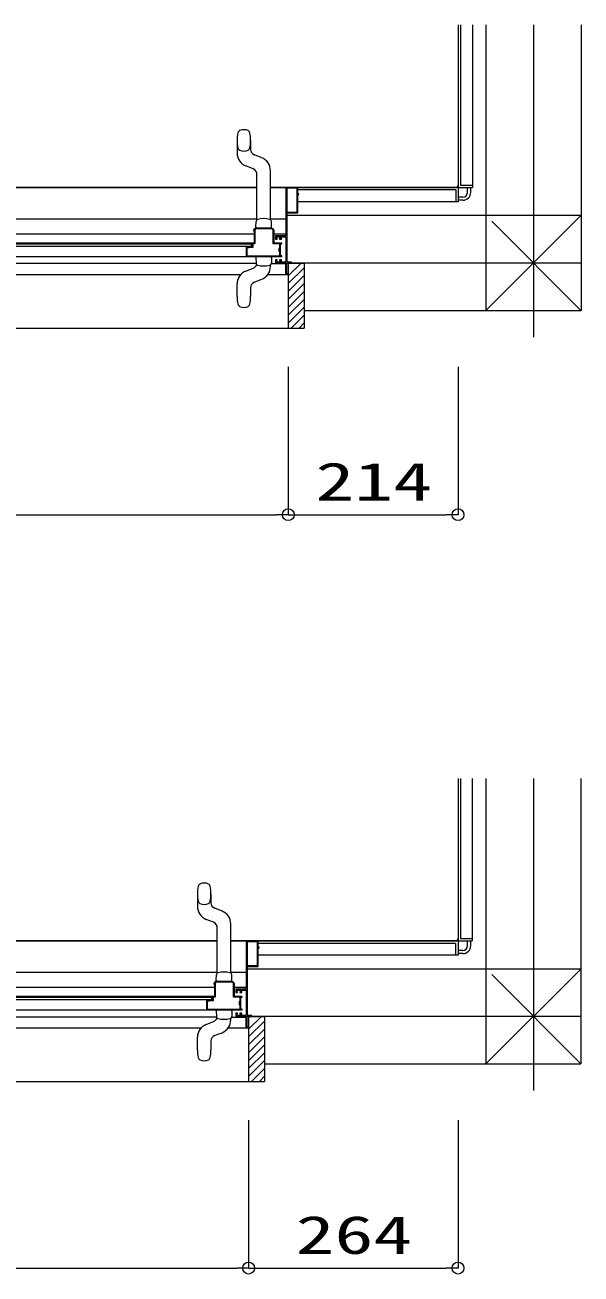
# Model space of a CAD drawing. Units: millimetres on the paper. Extents: x -305 to 305, y -152 to 152.
# Drawn here: x -202.3 to -174.2, y -71.7 to -8.7 of the extents above; entities that cross this region are included whole.
import ezdxf
from ezdxf.enums import TextEntityAlignment as Align

# ---------------------------------------------------------------- set-up
doc = ezdxf.new("R2010")
doc.units = ezdxf.units.MM
doc.linetypes.add('LONG_CHAIN', pattern=[21, 18, -1, 1, -1])
doc.layers.add('0-0_0', color=7, linetype='Continuous', lineweight=9)
doc.layers.add('0-1_VIEW0001', color=7, linetype='Continuous', lineweight=9)
doc.styles.add('ＭＳ ゴシック', font='')
doc.styles.get('ＭＳ ゴシック').set_extended_font_data('MS Gothic')

# ---------------------------------------------------------------- blocks, each defined once
blk = doc.blocks.new('_ORIGIN')
at = {"layer": '0-0_0'}
blk.add_line((0, 0), (-1, 0), dxfattribs=at)
blk.add_circle((0, 0), 0.5, dxfattribs=at)

msp = doc.modelspace()

# ---------------------------------------------------------------- linework, layer by layer
at = {"layer": '0-1_VIEW0001'}
for p, q in [((-180.431, -8.696), (-180.431, -16.877)), ((-180.431, -8.696), (-180.431, -16.778)), ((-180.311, -8.696), (-180.311, -16.777)), ((-179.711, -8.696), (-179.711, -16.897)), ((-179.031, -8.696), (-179.031, -23.097)), ((-174.231, -8.696), (-174.231, -23.096)), ((-191.571, -14.518), (-191.571, -15.157)), ((-190.891, -14.518), (-190.891, -14.967)), ((-190.334, -15.391), (-190.702, -15.246)), ((-190.761, -15.954), (-191.129, -15.808)), ((-190.571, -18.522), (-190.571, -16.233)), ((-189.891, -18.521), (-189.891, -16.042)), ((-190.571, -16.897), (-230.471, -16.897)), ((-230.431, -16.897), (-190.571, -16.897)), ((-219.732, -16.897), (-190.571, -16.897)), ((-180.451, -16.897), (-189.891, -16.897)), ((-189.891, -16.897), (-180.551, -16.897)), ((-189.132, -16.897), (-189.891, -16.897)), ((-189.112, -16.897), (-189.112, -19.337)), ((-188.512, -16.897), (-189.112, -16.897)), ((-189.072, -16.933), (-189.072, -18.141)), ((-188.548, -16.933), (-189.072, -16.933)), ((-188.548, -18.141), (-188.548, -16.933)), ((-188.512, -17.217), (-188.512, -16.897)), ((-180.431, -16.917), (-180.431, -17.617)), ((-180.411, -16.897), (-179.711, -16.897)), ((-180.311, -16.777), (-179.711, -16.777)), ((-179.951, -17.138), (-179.951, -16.897)), ((-179.791, -17.138), (-179.791, -16.897)), ((-180.551, -17.017), (-188.512, -17.017)), ((-188.512, -17.249), (-188.452, -17.249)), ((-180.431, -17.617), (-188.512, -17.617)), ((-180.551, -17.017), (-180.551, -17.617)), ((-180.191, -17.377), (-180.431, -17.377)), ((-180.191, -17.537), (-180.431, -17.537)), ((-189.072, -18.141), (-188.548, -18.141)), ((-189.068, -18.177), (-189.068, -20.665)), ((-219.352, -18.466), (-190.571, -18.466)), ((-190.631, -18.878), (-190.617, -18.6)), ((-190.631, -18.878), (-190.631, -18.938)), ((-190.631, -18.938), (-190.631, -18.878)), ((-189.891, -18.466), (-189.132, -18.466)), ((-189.068, -18.296), (-174.231, -18.296)), ((-179.031, -23.097), (-174.231, -18.296)), ((-178.732, -18.597), (-174.232, -23.096)), ((-220.432, -19.226), (-190.712, -19.226)), ((-190.752, -19.058), (-190.752, -19.066)), ((-190.74, -19.078), (-190.724, -19.078)), ((-190.712, -19.09), (-190.712, -19.698)), ((-190.676, -19.058), (-190.676, -19.698)), ((-190.632, -18.938), (-190.63, -18.938)), ((-189.832, -18.938), (-190.632, -18.938)), ((-190.631, -18.938), (-190.63, -18.938)), ((-189.832, -18.974), (-190.592, -18.974)), ((-189.833, -18.938), (-189.831, -18.938)), ((-189.833, -18.938), (-189.832, -18.938)), ((-189.748, -19.738), (-189.748, -19.058)), ((-189.712, -19.698), (-189.712, -19.058)), ((-189.712, -19.226), (-189.112, -19.226)), ((-189.632, -19.337), (-189.632, -19.497)), ((-189.112, -19.337), (-189.632, -19.337)), ((-189.632, -19.497), (-189.548, -19.497)), ((-189.596, -19.457), (-189.596, -19.377)), ((-189.596, -19.377), (-189.368, -19.377)), ((-189.548, -19.457), (-189.596, -19.457)), ((-189.548, -19.497), (-189.548, -19.457)), ((-189.428, -19.457), (-189.428, -19.497)), ((-189.368, -19.457), (-189.428, -19.457)), ((-189.428, -19.497), (-189.332, -19.497)), ((-189.368, -19.377), (-189.368, -19.457)), ((-189.332, -19.497), (-189.332, -19.377)), ((-189.332, -19.377), (-189.112, -19.377)), ((-189.112, -19.377), (-189.112, -20.657)), ((-220.056, -19.741), (-190.808, -19.741)), ((-190.848, -19.861), (-219.744, -19.861)), ((-190.712, -19.698), (-219.743, -19.698)), ((-191.119, -19.886), (-191.119, -20.378)), ((-191.102, -19.871), (-191.114, -19.878)), ((-191.096, -19.87), (-191.096, -19.87)), ((-191.088, -19.882), (-191.088, -19.878)), ((-191.08, -19.938), (-191.08, -20.338)), ((-191.008, -19.938), (-191.08, -19.938)), ((-191.01, -19.902), (-191.068, -19.902)), ((-190.975, -19.888), (-191.006, -19.901)), ((-190.963, -19.922), (-190.994, -19.935)), ((-190.808, -19.886), (-190.96, -19.886)), ((-190.772, -19.922), (-190.958, -19.922)), ((-190.848, -19.861), (-190.848, -19.741)), ((-190.808, -19.741), (-190.808, -19.886)), ((-190.772, -19.738), (-190.772, -19.922)), ((-190.716, -19.738), (-190.772, -19.738)), ((-189.424, -19.738), (-189.748, -19.738)), ((-189.344, -19.698), (-189.712, -19.698)), ((-189.444, -19.958), (-189.424, -19.938)), ((-189.444, -20.118), (-189.444, -19.958)), ((-189.424, -20.138), (-189.444, -20.118)), ((-189.424, -19.938), (-189.424, -19.738)), ((-189.424, -20.338), (-189.424, -20.138)), ((-189.392, -19.738), (-189.32, -19.738)), ((-189.392, -20.338), (-189.392, -19.738)), ((-189.392, -20.246), (-189.392, -19.83)), ((-190.614, -20.734), (-250.012, -20.734)), ((-219.743, -20.378), (-189.344, -20.378)), ((-191.08, -20.338), (-189.424, -20.338)), ((-190.632, -20.378), (-190.632, -20.438)), ((-190.631, -20.438), (-190.617, -20.715)), ((-190.616, -20.715), (-190.617, -20.715)), ((-190.616, -20.715), (-190.617, -20.715)), ((-189.849, -20.734), (-189.112, -20.734)), ((-189.832, -20.438), (-189.846, -20.715)), ((-189.831, -20.438), (-189.831, -20.378)), ((-189.632, -20.697), (-189.112, -20.697)), ((-189.596, -20.577), (-189.548, -20.577)), ((-189.596, -20.657), (-189.596, -20.577)), ((-189.368, -20.657), (-189.596, -20.657)), ((-189.548, -20.577), (-189.548, -20.537)), ((-189.332, -20.537), (-189.428, -20.537)), ((-189.428, -20.537), (-189.428, -20.577)), ((-189.428, -20.577), (-189.368, -20.577)), ((-189.32, -20.338), (-189.392, -20.338)), ((-189.368, -20.577), (-189.368, -20.657)), ((-189.332, -20.657), (-189.332, -20.537)), ((-189.112, -20.657), (-189.332, -20.657)), ((-189.112, -21.299), (-189.112, -20.697)), ((-189.072, -21.257), (-189.072, -20.697)), ((-189.072, -20.697), (-188.832, -20.697)), ((-188.832, -20.665), (-189.068, -20.665)), ((-188.992, -20.72), (-188.992, -23.98)), ((-188.192, -20.72), (-188.992, -20.72)), ((-188.991, -21.344), (-188.367, -20.72)), ((-188.832, -20.697), (-188.832, -20.665)), ((-188.192, -20.72), (-188.192, -23.98)), ((-191.399, -21.298), (-250.132, -21.298)), ((-191.129, -21.107), (-190.761, -20.962)), ((-190.544, -20.806), (-190.545, -20.806)), ((-190.544, -20.806), (-190.544, -20.806)), ((-188.992, -21.299), (-190.036, -21.299)), ((-189.891, -20.873), (-189.891, -20.794)), ((-188.992, -21.257), (-189.072, -21.257)), ((-188.992, -21.74), (-188.192, -20.94)), ((-188.992, -21.285), (-188.992, -21.269)), ((-188.991, -22.14), (-188.192, -21.34)), ((-191.571, -22.398), (-191.571, -21.758)), ((-190.891, -21.949), (-190.891, -22.398)), ((-188.991, -22.54), (-188.191, -21.74)), ((-188.991, -22.94), (-188.191, -22.14)), ((-188.991, -23.336), (-188.191, -22.536)), ((-188.992, -23.732), (-188.191, -22.932)), ((-188.192, -23.096), (-174.231, -23.096)), ((-188.843, -23.98), (-188.192, -23.328)), ((-188.447, -23.98), (-188.192, -23.724)), ((-250.932, -23.98), (-188.192, -23.98)), ((-188.992, -25.937), (-188.992, -33.396)), ((-188.992, -25.937), (-188.992, -33.396)), ((-180.432, -25.937), (-180.432, -33.396)), ((-249.532, -33.396), (-189.592, -33.396)), ((-188.392, -33.396), (-181.032, -33.396)), ((-180.432, -46.695), (-180.432, -54.876)), ((-180.432, -46.695), (-180.432, -54.777)), ((-180.312, -46.695), (-180.312, -54.776)), ((-179.712, -46.695), (-179.712, -54.896)), ((-179.032, -46.695), (-179.032, -61.096)), ((-174.232, -46.695), (-174.232, -61.095)), ((-193.571, -52.516), (-193.571, -53.156)), ((-192.891, -52.516), (-192.891, -52.966)), ((-192.334, -53.39), (-192.702, -53.244)), ((-192.761, -53.952), (-193.129, -53.807)), ((-191.891, -56.52), (-191.891, -54.041)), ((-192.571, -56.521), (-192.571, -54.231)), ((-180.312, -54.776), (-179.712, -54.776)), ((-192.571, -54.896), (-230.472, -54.896)), ((-230.432, -54.896), (-192.571, -54.896)), ((-221.732, -54.896), (-192.571, -54.896)), ((-180.452, -54.896), (-191.891, -54.896)), ((-191.891, -54.896), (-180.551, -54.896)), ((-191.132, -54.896), (-191.891, -54.896)), ((-191.112, -54.896), (-191.112, -57.336)), ((-190.512, -54.896), (-191.112, -54.896)), ((-191.072, -54.932), (-191.072, -56.14)), ((-190.548, -54.932), (-191.072, -54.932)), ((-190.548, -56.14), (-190.548, -54.932)), ((-190.512, -55.216), (-190.512, -54.896)), ((-180.552, -55.016), (-190.512, -55.016)), ((-190.512, -55.248), (-190.452, -55.248)), ((-180.552, -55.016), (-180.552, -55.616)), ((-180.432, -54.916), (-180.432, -55.616)), ((-180.192, -55.376), (-180.432, -55.376)), ((-180.412, -54.896), (-179.712, -54.896)), ((-179.952, -55.136), (-179.952, -54.896)), ((-179.792, -55.137), (-179.792, -54.896)), ((-180.432, -55.616), (-190.512, -55.616)), ((-180.192, -55.536), (-180.432, -55.536)), ((-221.352, -56.465), (-192.571, -56.465)), ((-192.631, -56.876), (-192.617, -56.599)), ((-191.891, -56.465), (-191.132, -56.465)), ((-191.072, -56.14), (-190.548, -56.14)), ((-191.068, -56.176), (-191.068, -58.664)), ((-191.068, -56.295), (-174.231, -56.295)), ((-179.032, -61.096), (-174.231, -56.295)), ((-178.732, -56.595), (-174.232, -61.095)), ((-222.432, -57.225), (-192.712, -57.225)), ((-192.752, -57.056), (-192.752, -57.064)), ((-192.74, -57.076), (-192.724, -57.076)), ((-192.712, -57.088), (-192.712, -57.696)), ((-192.676, -57.056), (-192.676, -57.696)), ((-192.632, -56.936), (-192.63, -56.936)), ((-191.832, -56.936), (-192.632, -56.936)), ((-192.631, -56.876), (-192.631, -56.936)), ((-192.631, -56.936), (-192.631, -56.876)), ((-192.631, -56.936), (-192.63, -56.936)), ((-191.832, -56.972), (-192.592, -56.972)), ((-191.833, -56.936), (-191.831, -56.936)), ((-191.833, -56.936), (-191.832, -56.936)), ((-191.748, -57.736), (-191.748, -57.056)), ((-191.712, -57.696), (-191.712, -57.056)), ((-191.712, -57.225), (-191.112, -57.225)), ((-222.056, -57.739), (-192.808, -57.739)), ((-192.848, -57.859), (-221.744, -57.859)), ((-192.712, -57.696), (-221.743, -57.696)), ((-193.119, -57.885), (-193.119, -58.376)), ((-193.103, -57.87), (-193.114, -57.877)), ((-193.096, -57.868), (-193.096, -57.868)), ((-193.088, -57.88), (-193.088, -57.876)), ((-193.08, -57.936), (-193.08, -58.336)), ((-193.008, -57.936), (-193.08, -57.936)), ((-193.01, -57.9), (-193.068, -57.9)), ((-192.975, -57.887), (-193.006, -57.9)), ((-192.963, -57.921), (-192.994, -57.934)), ((-192.808, -57.884), (-192.96, -57.884)), ((-192.772, -57.92), (-192.958, -57.92)), ((-192.848, -57.859), (-192.848, -57.739)), ((-192.808, -57.739), (-192.808, -57.884)), ((-192.772, -57.736), (-192.772, -57.92)), ((-192.716, -57.736), (-192.772, -57.736)), ((-191.424, -57.736), (-191.748, -57.736)), ((-191.344, -57.696), (-191.712, -57.696)), ((-191.632, -57.336), (-191.632, -57.496)), ((-191.112, -57.336), (-191.632, -57.336)), ((-191.632, -57.496), (-191.548, -57.496)), ((-191.596, -57.456), (-191.596, -57.376)), ((-191.596, -57.376), (-191.368, -57.376)), ((-191.548, -57.456), (-191.596, -57.456)), ((-191.548, -57.496), (-191.548, -57.456)), ((-191.444, -57.956), (-191.424, -57.936)), ((-191.444, -58.116), (-191.444, -57.956)), ((-191.428, -57.456), (-191.428, -57.496)), ((-191.368, -57.456), (-191.428, -57.456)), ((-191.428, -57.496), (-191.332, -57.496)), ((-191.424, -57.936), (-191.424, -57.736)), ((-191.392, -57.736), (-191.32, -57.736)), ((-191.392, -58.336), (-191.392, -57.736)), ((-191.392, -58.244), (-191.392, -57.828)), ((-191.368, -57.376), (-191.368, -57.456)), ((-191.332, -57.496), (-191.332, -57.376)), ((-191.332, -57.376), (-191.112, -57.376)), ((-191.112, -57.376), (-191.112, -58.656)), ((-221.743, -58.376), (-191.344, -58.376)), ((-193.08, -58.336), (-191.424, -58.336)), ((-192.632, -58.376), (-192.632, -58.436)), ((-192.631, -58.436), (-192.617, -58.714)), ((-191.832, -58.436), (-191.846, -58.714)), ((-191.831, -58.436), (-191.831, -58.376)), ((-191.596, -58.576), (-191.548, -58.576)), ((-191.596, -58.656), (-191.596, -58.576)), ((-191.548, -58.576), (-191.548, -58.536)), ((-191.424, -58.136), (-191.444, -58.116)), ((-191.332, -58.536), (-191.428, -58.536)), ((-191.428, -58.536), (-191.428, -58.576)), ((-191.428, -58.576), (-191.368, -58.576)), ((-191.424, -58.336), (-191.424, -58.136)), ((-191.32, -58.336), (-191.392, -58.336)), ((-191.368, -58.576), (-191.368, -58.656)), ((-191.332, -58.656), (-191.332, -58.536)), ((-192.614, -58.733), (-252.012, -58.733)), ((-193.129, -59.106), (-192.761, -58.96)), ((-192.616, -58.714), (-192.617, -58.714)), ((-192.616, -58.714), (-192.617, -58.714)), ((-192.544, -58.805), (-192.545, -58.805)), ((-192.544, -58.805), (-192.545, -58.805)), ((-191.891, -58.872), (-191.891, -58.793)), ((-191.849, -58.733), (-191.112, -58.733)), ((-191.632, -58.696), (-191.112, -58.696)), ((-191.368, -58.656), (-191.596, -58.656)), ((-191.112, -58.656), (-191.332, -58.656)), ((-191.112, -59.298), (-191.112, -58.696)), ((-191.072, -59.256), (-191.072, -58.696)), ((-191.072, -58.696), (-190.832, -58.696)), ((-190.832, -58.664), (-191.068, -58.664)), ((-190.992, -58.719), (-190.992, -61.979)), ((-190.192, -58.719), (-190.992, -58.719)), ((-190.992, -59.739), (-190.192, -58.939)), ((-190.991, -59.343), (-190.367, -58.719)), ((-190.832, -58.696), (-190.832, -58.664)), ((-190.192, -58.719), (-190.192, -61.979)), ((-193.399, -59.297), (-252.132, -59.297)), ((-193.571, -60.396), (-193.571, -59.757)), ((-190.992, -59.298), (-192.036, -59.298)), ((-190.992, -59.256), (-191.072, -59.256)), ((-190.992, -59.284), (-190.992, -59.268)), ((-190.991, -60.139), (-190.192, -59.339)), ((-190.991, -60.539), (-190.191, -59.739)), ((-192.891, -59.947), (-192.891, -60.396)), ((-190.991, -60.939), (-190.191, -60.139)), ((-190.992, -61.731), (-190.191, -60.931)), ((-190.991, -61.335), (-190.191, -60.535)), ((-190.192, -61.095), (-174.232, -61.095)), ((-190.843, -61.979), (-190.192, -61.327)), ((-190.447, -61.979), (-190.192, -61.723)), ((-252.932, -61.979), (-190.192, -61.979)), ((-190.992, -63.936), (-190.992, -71.395)), ((-190.992, -63.936), (-190.992, -71.395)), ((-180.432, -63.936), (-180.432, -71.395)), ((-251.532, -71.395), (-191.592, -71.395)), ((-190.392, -71.395), (-181.032, -71.395))]:
    msp.add_line(p, q, dxfattribs=at)
at = {"layer": '0-1_VIEW0001', "linetype": 'LONG_CHAIN'}
for p, q in [((-176.631, -8.696), (-176.631, -24.439)), ((-188.832, -20.696), (-174.231, -20.696)), ((-176.632, -46.695), (-176.632, -62.438)), ((-190.832, -58.695), (-174.232, -58.695))]:
    msp.add_line(p, q, dxfattribs=at)
at = {"layer": '0-1_VIEW0001'}
for points in [[(-189.068, -18.177), (-188.512, -18.177), (-188.512, -17.249)], [(-188.452, -17.249), (-188.452, -17.217), (-188.512, -17.217)], [(-189.831, -18.938), (-189.831, -18.878), (-189.846, -18.6)], [(-190.632, -18.938), (-190.717, -18.973), (-190.752, -19.058)], [(-190.752, -19.066), (-190.748, -19.074), (-190.74, -19.078)], [(-190.724, -19.078), (-190.715, -19.081), (-190.712, -19.09)], [(-190.592, -18.974), (-190.651, -18.998), (-190.676, -19.058)], [(-189.712, -19.058), (-189.747, -18.973), (-189.832, -18.938)], [(-189.748, -19.058), (-189.772, -18.998), (-189.832, -18.974)], [(-191.114, -19.878), (-191.118, -19.882), (-191.119, -19.886)], [(-191.096, -19.87), (-191.1, -19.87), (-191.102, -19.871)], [(-191.088, -19.878), (-191.09, -19.872), (-191.096, -19.87)], [(-191.068, -19.902), (-191.082, -19.896), (-191.088, -19.882)], [(-191.006, -19.901), (-191.008, -19.901), (-191.01, -19.902)], [(-190.994, -19.935), (-191.001, -19.937), (-191.008, -19.938)], [(-190.96, -19.886), (-190.968, -19.886), (-190.975, -19.888)], [(-190.958, -19.922), (-190.961, -19.922), (-190.963, -19.922)], [(-190.676, -19.698), (-190.687, -19.726), (-190.716, -19.738)], [(-189.32, -19.738), (-189.314, -19.735), (-189.312, -19.73), (-189.321, -19.707), (-189.344, -19.698)], [(-189.548, -20.537), (-189.632, -20.537), (-189.632, -20.697)], [(-189.344, -20.378), (-189.321, -20.368), (-189.312, -20.346), (-189.314, -20.34), (-189.32, -20.338)], [(-190.702, -21.67), (-190.54, -21.605), (-190.334, -21.524)], [(-191.068, -56.176), (-190.512, -56.176), (-190.512, -55.248)], [(-190.452, -55.248), (-190.452, -55.216), (-190.512, -55.216)], [(-191.831, -56.936), (-191.831, -56.876), (-191.846, -56.599)], [(-192.632, -56.936), (-192.717, -56.972), (-192.752, -57.056)], [(-192.752, -57.064), (-192.748, -57.073), (-192.74, -57.076)], [(-192.724, -57.076), (-192.715, -57.08), (-192.712, -57.088)], [(-192.592, -56.972), (-192.651, -56.997), (-192.676, -57.056)], [(-191.712, -57.056), (-191.747, -56.972), (-191.832, -56.936)], [(-191.748, -57.056), (-191.772, -56.997), (-191.832, -56.972)], [(-193.114, -57.877), (-193.118, -57.881), (-193.119, -57.885)], [(-193.096, -57.868), (-193.1, -57.869), (-193.103, -57.87)], [(-193.088, -57.876), (-193.09, -57.871), (-193.096, -57.868)], [(-193.068, -57.9), (-193.082, -57.895), (-193.088, -57.88)], [(-193.006, -57.9), (-193.008, -57.9), (-193.01, -57.9)], [(-192.994, -57.934), (-193.001, -57.936), (-193.008, -57.936)], [(-192.96, -57.884), (-192.968, -57.885), (-192.975, -57.887)], [(-192.958, -57.92), (-192.961, -57.921), (-192.963, -57.921)], [(-192.676, -57.696), (-192.687, -57.725), (-192.716, -57.736)], [(-191.32, -57.736), (-191.314, -57.734), (-191.312, -57.728), (-191.321, -57.706), (-191.344, -57.696)], [(-191.548, -58.536), (-191.632, -58.536), (-191.632, -58.696)], [(-191.344, -58.376), (-191.321, -58.367), (-191.312, -58.344), (-191.314, -58.339), (-191.32, -58.336)], [(-192.702, -59.668), (-192.54, -59.604), (-192.334, -59.523)]]:
    msp.add_lwpolyline(points, dxfattribs=at)
for centre, radius, start, end in [((-189.645, -14.518), 1.926, 168.65878, 191.34122), ((-191.377, -14.17), 0.16, 115.33998, 168.65878), ((-191.231, -14.478), 0.5, 64.66002, 115.33998), ((-191.086, -14.17), 0.16, 11.34122, 64.66002), ((-192.817, -14.518), 1.926, 348.65878, 11.34122), ((-191.377, -14.865), 0.16, 191.34122, 244.66002), ((-191.231, -14.558), 0.5, 244.66002, 295.33998), ((-191.086, -14.865), 0.16, 295.33998, 348.65878), ((-190.591, -14.967), 0.3, 180, 248.39643), ((-190.871, -15.157), 0.7, 180, 248.39643), ((-190.591, -16.042), 0.7, 0, 68.39643), ((-190.871, -16.233), 0.3, 0, 68.39643), ((-180.551, -16.777), 0.12, 270, 0), ((-180.451, -16.917), 0.02, 360, 90), ((-180.411, -16.877), 0.02, 180, 270), ((-180.191, -17.137), 0.4, 270, 0), ((-180.191, -17.137), 0.24, 270, 0), ((-190.517, -18.605), 0.1, 108.45677, 176.99899), ((-190.231, -19.602), 1.137, 74.21834, 106.20368), ((-189.946, -18.605), 0.1, 3.00101, 76.3206), ((-190.871, -20.683), 0.3, 291.60356, 340.93665), ((-190.517, -20.71), 0.1, 183.00101, 254.05719), ((-189.946, -20.71), 0.1, 283.52099, 356.99891), ((-190.871, -21.758), 0.7, 111.60356, 180), ((-190.231, -19.713), 1.137, 254.0189, 285.76961), ((-190.591, -20.873), 0.7, 291.60356, 0), ((-190.591, -21.949), 0.3, 111.60356, 180), ((-189.645, -22.398), 1.926, 180, 191.34122), ((-192.817, -22.398), 1.926, 348.65878, 0), ((-191.377, -22.745), 0.16, 191.34122, 244.66002), ((-191.231, -22.438), 0.5, 244.66002, 295.33998), ((-191.086, -22.745), 0.16, 295.33998, 348.65878), ((-191.645, -52.516), 1.926, 168.65878, 191.34122), ((-193.377, -52.169), 0.16, 115.33998, 168.65878), ((-193.231, -52.476), 0.5, 64.66002, 115.33998), ((-193.086, -52.169), 0.16, 11.34122, 64.66002), ((-194.817, -52.516), 1.926, 348.65878, 11.34122), ((-193.377, -52.864), 0.16, 191.34122, 244.66002), ((-193.086, -52.864), 0.16, 295.33998, 348.65878), ((-192.871, -53.156), 0.7, 180, 248.39643), ((-193.231, -52.556), 0.5, 244.66002, 295.33998), ((-192.591, -52.966), 0.3, 180, 248.39643), ((-192.591, -54.041), 0.7, 0, 68.39643), ((-192.871, -54.231), 0.3, 0, 68.39643), ((-180.552, -54.776), 0.12, 270, 0), ((-180.452, -54.916), 0.02, 360, 90), ((-180.412, -54.876), 0.02, 180, 270), ((-180.192, -55.136), 0.4, 270, 0), ((-180.192, -55.136), 0.24, 270, 0), ((-192.517, -56.604), 0.1, 108.45677, 176.99899), ((-192.231, -57.601), 1.137, 74.21834, 106.20368), ((-191.946, -56.604), 0.1, 3.00101, 76.3206), ((-192.871, -59.757), 0.7, 111.60356, 180), ((-192.871, -58.682), 0.3, 291.60356, 340.93665), ((-192.517, -58.709), 0.1, 183.00101, 254.05719), ((-192.232, -57.712), 1.137, 254.0189, 285.76961), ((-192.591, -58.872), 0.7, 291.60356, 0), ((-191.946, -58.709), 0.1, 283.52099, 356.99891), ((-192.591, -59.947), 0.3, 111.60356, 180), ((-191.645, -60.396), 1.926, 180, 191.34122), ((-194.817, -60.396), 1.926, 348.65878, 0), ((-193.377, -60.744), 0.16, 191.34122, 244.66002), ((-193.231, -60.436), 0.5, 244.66002, 295.33998), ((-193.086, -60.744), 0.16, 295.33998, 348.65878)]:
    msp.add_arc(centre, radius, start, end, dxfattribs=at)

# ---------------------------------------------------------------- block references
at = {"layer": '0-1_VIEW0001', "xscale": 0.6, "yscale": 0.6}
for p in [(-188.992, -33.396), (-180.432, -33.396), (-190.992, -71.395), (-180.432, -71.395)]:
    msp.add_blockref('_ORIGIN', p, dxfattribs=at)
at = {"layer": '0-1_VIEW0001', "xscale": 0.6, "yscale": 0.6, "rotation": 180}
for p in [(-188.992, -33.396), (-190.992, -71.395)]:
    msp.add_blockref('_ORIGIN', p, dxfattribs=at)

# ---------------------------------------------------------------- texts
at = {"layer": '0-1_VIEW0001', "style": 'ＭＳ ゴシック', "width": 1.5}
for s, p in [('214', (-187.622, -33.258)), ('264', (-188.622, -71.256))]:
    msp.add_text(s, height=1.921, dxfattribs=at).set_placement(p, align=Align.BOTTOM_LEFT)

doc.saveas('drawing.dxf')
